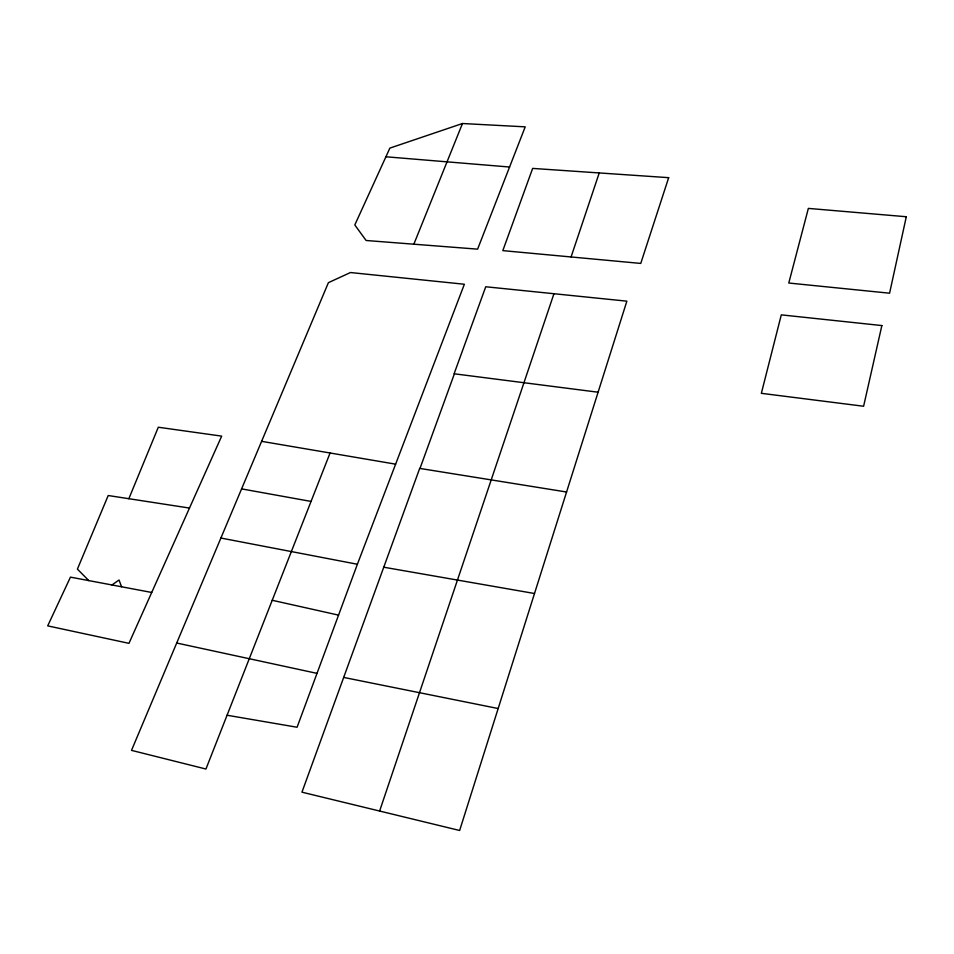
<?xml version="1.0" encoding="UTF-8"?>
<svg xmlns="http://www.w3.org/2000/svg" width="954" height="954" viewBox="0 0 954 954"><rect width="100%" height="100%" fill="white"/><g stroke="black" fill="none" stroke-linecap="round" stroke-linejoin="round"><path stroke-width="1.43" d="M571.076 256.972L599.231 172.948M379.62 811.043L553.952 293.725M419.987 468.45L454.39 373.813M330.072 452.995L205.945 769.031L131.509 750.369L328.403 282.67L350.452 272.534L464.359 284.244L357.38 564.255L297.076 727.246L227.076 715.238M413.845 244.2L462.475 123.519L525.213 126.846L477.608 249.149L366.109 240.491L354.805 224.965L389.876 148.108L462.475 123.519M128.85 498.703L158.304 427.237L221.674 436.121L128.957 643.342L47.7 625.872L70.453 577.134L151.722 592.47M111.976 584.969L119.023 580.008L121.575 586.77M385.929 156.778L509.567 167.022M598.086 392.213L454.104 373.777L485.741 286.76L626.861 301.166L459.637 830.481L301.953 792.178L419.688 468.402L566.569 492.014M189.476 508.065L108.207 495.52L77.405 569.121L88.805 580.604M261.611 441.332L395.612 464.157M383.758 567.213L534.49 593.507M241.589 488.877L311.052 501.434M220.899 538.032L357.38 564.255M343.678 677.423L498.167 708.536M176.693 643.02L317.002 673.369M272.224 600.281L338.551 615.127M906.3 216.737L889.581 293.2L788.779 283.028L808.36 208.401L906.3 216.737M881.866 325.564L863.608 406.249L761.352 393.322L781.29 314.868L881.866 325.564M668.671 177.671L640.754 263.423L502.818 250.628L532.654 168.405L668.671 177.671"/></g></svg>
